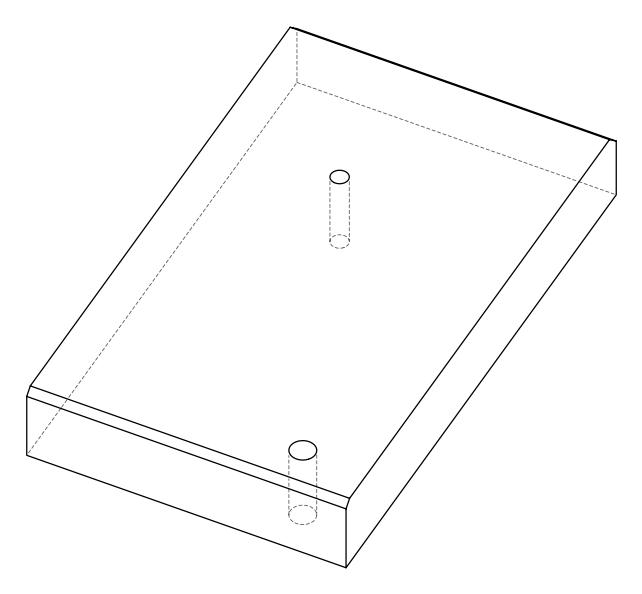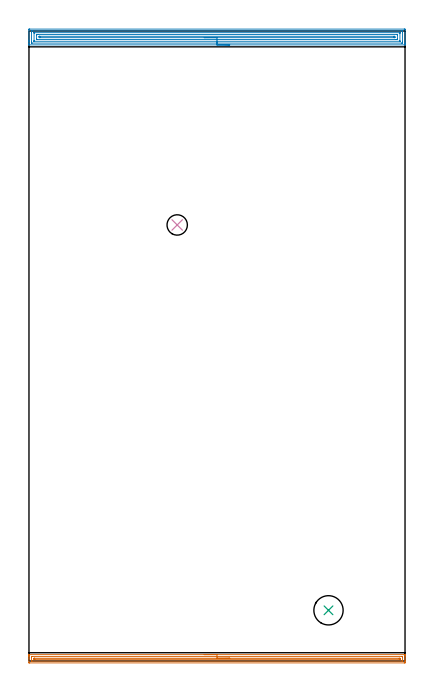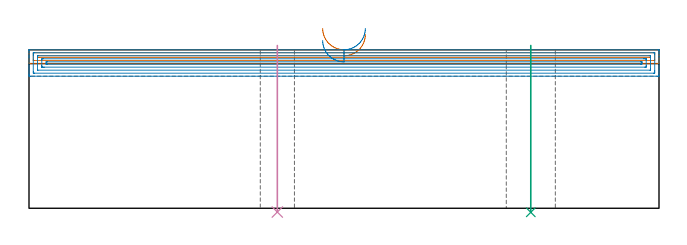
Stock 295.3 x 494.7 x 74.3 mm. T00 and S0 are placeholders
(PLAN: 4 operations, 2 tool changes, 19.9 min)
(1 AREA_MILL | FG_CHAMFER_SURFACE | UGT0205_001 | 7.26 min | 6238 mm3)
(2 AREA_MILL_1 | FG_CHAMFER_SURFACE_1 | UGT0205_001 | 12.03 min | 22701 mm3)
(3 INDEXABLE_INSERT_DRILL_THROUGH_HOLE_FROM_SOLID | STEP1HOLE | NXT0302_017 | 0.31 min | 30823 mm3)
(4 INDEXABLE_INSERT_DRILL_THROUGH_HOLE_FROM_SOLID_1 | STEP1HOLE_1 | NXT0302_003 | 0.31 min | 14894 mm3)
(TOOL UGT0205_001 | Chamfer Mill 20 x 3 x 45 deg. | D20 FL50 Z2)
(TOOL NXT0302_017 | Index. Insert Drill 23mm [880-D2300L25-05] | D23 PA176 FL115 Z2)
(TOOL NXT0302_003 | Index. Insert Drill 16mm [880-D1600L20-05] | D16 PA176 FL80 Z2)
(OP 1 AREA_MILL)
G17 G21 G94 G90
T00 M6
G54
G17 G0 G90 X137.65 Y5. S1061 M3
G43 Z84.3 H0
G94 G1 X137.688 Z83.428 F250.
X137.802 Z82.563
X137.991 Z81.712
X138.253 Z80.88
X138.587 Z80.074
X138.99 Z79.3
X139.459 Z78.564
X139.99 Z77.872
X140.579 Z77.229
X141.222 Z76.639
X141.914 Z76.108
X142.65 Z75.64
X143.424 Z75.237
X144.23 Z74.903
X145.062 Z74.641
X145.914 Z74.452
X146.778 Z74.338
X147.65 Z74.3
X295.123
X295.29 Y4.997 Z74.288
X295.293 Y4.949 Z74.241
X295.3 Y4.541 Z73.841
Y4.237 Z73.536
Y3.531 Z72.826
Y2.288 Z71.585
Y0.859 Z70.155
Y0.238 Z69.534
Y-0.653 Z68.644
X295.298 Y-0.922 Z68.375
X295.292 Y-1.491 Z67.806
X295.25 Y-1.494 Z67.804
X294.676 Y-1.5 Z67.8
X0.624
X0.05 Y-1.494 Z67.803
X0.008 Y-1.491 Z67.806
X0. Y-0.922 Z68.375
Y1.75 Z71.045
Y3.178 Z72.474
Y3.531 Z72.826
Y4.237 Z73.536
Y4.542 Z73.841
X0.007 Y4.949 Z74.241
X0.01 Y4.997 Z74.288
X0.177 Y5. Z74.3
X147.65
Y3.586 Z72.886
X292.943 Y3.585 Z72.885
X293.053 Y3.584 Z72.884
X293.27 Y3.579 Z72.879
X293.291 Y3.569 Z72.869
X293.295 Y3.558 Z72.858
X293.298 Y3.531 Z72.831
X293.3 Y3.121 Z72.421
X293.299 Y0.45 Z69.75
X293.292 Y-0.031 Z69.269
X293.29 Y-0.075 Z69.225
X293.108 Y-0.082 Z69.218
X292.998 Y-0.085 Z69.215
X2.357
X2.247 Y-0.084 Z69.216
X2.03 Y-0.079 Z69.221
X2.009 Y-0.069 Z69.231
X2.005 Y-0.058 Z69.242
X2.002 Y-0.031 Z69.269
X2. Y0.379 Z69.679
X2.001 Y3.05 Z72.35
X2.008 Y3.531 Z72.831
X2.01 Y3.575 Z72.875
X2.192 Y3.582 Z72.882
X2.302 Y3.585 Z72.885
X147.65 Y3.586 Z72.886
Y2.171 Z71.471
X290.678
X291.101 Y2.169 Z71.469
X291.241 Y2.167 Z71.467
X291.284 Y2.165 Z71.465
X291.29 Y2.08 Z71.38
X291.295 Y1.948 Z71.248
X291.299 Y1.75 Z71.05
Y1.553 Z70.853
X291.292 Y1.354 Z70.654
X291.289 Y1.334 Z70.634
X291.284 Y1.332 Z70.632
X291.259 Y1.33 Z70.63
X291.207 Y1.329 Z70.629
X291.101
X4.622
X4.199 Y1.331 Z70.631
X4.059 Y1.333 Z70.633
X4.016 Y1.335 Z70.635
X4.01 Y1.42 Z70.72
X4.005 Y1.552 Z70.852
X4.001 Y1.75 Z71.05
Y1.947 Z71.247
X4.008 Y2.146 Z71.446
X4.011 Y2.166 Z71.466
X4.016 Y2.168 Z71.468
X4.041 Y2.17 Z71.47
X4.093 Y2.171 Z71.471
X4.199
X147.65
X148.522 Z71.51
X149.387 Z71.623
X150.238 Z71.812
X151.07 Z72.075
X151.876 Z72.408
X152.65 Z72.811
X153.386 Z73.28
X154.078 Z73.811
X154.721 Z74.4
X155.31 Z75.044
X155.842 Z75.736
X156.31 Z76.471
X156.713 Z77.245
X157.047 Z78.051
X157.309 Z78.883
X157.498 Z79.735
X157.612 Z80.6
X157.65 Z81.471
G0 Z84.3
M5
M2
(OP 2 AREA_MILL_1)
G17 G21 G94 G90
T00 M6
G54
G17 G0 G90 X157.65 Y483.8 S1061 M3
G43 Z84.3 H0
G94 G1 X157.612 Z83.428 F250.
X157.498 Z82.563
X157.309 Z81.712
X157.047 Z80.88
X156.713 Z80.074
X156.31 Z79.3
X155.842 Z78.564
X155.31 Z77.872
X154.721 Z77.229
X154.078 Z76.639
X153.386 Z76.108
X152.65 Z75.64
X151.876 Z75.237
X151.07 Z74.903
X150.238 Z74.641
X149.387 Z74.452
X148.522 Z74.338
X147.65 Z74.3
X0.177
X0.008 Y483.803 Z74.288
X0.006 Y483.809 Z74.282
X0. Y484.168 Z73.932
Y484.448 Z73.652
Y485.147 Z72.948
Y486.379 Z71.718
Y486.912 Z71.183
Y487.528 Z70.568
Y495.469 Z62.628
X0.003 Y495.735 Z62.362
X0.009 Y496.192 Z61.906
X0.158 Y496.196 Z61.902
X0.624 Y496.2 Z61.9
X294.676
X295.103 Y496.196 Z61.902
X295.29 Y496.192 Z61.906
X295.3 Y496.002 Z62.096
Y486.912 Z71.183
Y485.496 Z72.6
Y485.147 Z72.948
Y484.448 Z73.652
Y484.168 Z73.931
X295.294 Y483.809 Z74.282
X295.292 Y483.803 Z74.288
X295.124 Y483.8 Z74.3
X147.65
Y485.214 Z72.886
X2.412 Y485.215 Z72.885
X2.342
X2.032 Y485.221 Z72.879
X2.01 Y485.322 Z72.778
X2.003 Y485.55 Z72.55
X2.001 Y486.029 Z72.071
X2. Y486.435 Z71.665
X2.001 Y493.971 Z64.129
X2.002 Y494.375 Z63.725
X2.01 Y494.776 Z63.324
X2.412 Y494.784 Z63.316
X2.48 Y494.785 Z63.315
X292.889
X292.958
X293.268 Y494.779 Z63.321
X293.29 Y494.678 Z63.422
X293.297 Y494.45 Z63.65
X293.299 Y493.971 Z64.129
X293.3 Y493.565 Z64.535
X293.299 Y486.029 Z72.071
X293.298 Y485.625 Z72.475
X293.29 Y485.224 Z72.876
X292.889 Y485.216 Z72.884
X292.82 Y485.215 Z72.885
X147.65 Y485.214 Z72.886
Y486.628 Z71.472
X4.199 Y486.629 Z71.471
X4.104 Y486.63 Z71.47
X4.028 Y486.633 Z71.467
X4.012 Y486.635 Z71.465
X4.008 Y486.66 Z71.44
X4.004 Y486.715 Z71.385
X4.001 Y486.912 Z71.188
X4. Y487.108 Z70.992
X4.001 Y493.088 Z65.012
X4.002 Y493.283 Z64.817
X4.008 Y493.35 Z64.75
X4.011 Y493.365 Z64.735
X4.021 Y493.367 Z64.733
X4.056 Y493.369 Z64.731
X4.199 Y493.371 Z64.729
X291.101
X291.197 Y493.37 Z64.73
X291.272 Y493.367 Z64.733
X291.288 Y493.365 Z64.735
X291.292 Y493.34 Z64.76
X291.296 Y493.285 Z64.815
X291.299 Y493.088 Z65.012
X291.3 Y492.892 Z65.208
X291.299 Y486.912 Z71.188
X291.298 Y486.717 Z71.383
X291.292 Y486.65 Z71.45
X291.289 Y486.635 Z71.465
X291.279 Y486.633 Z71.467
X291.244 Y486.631 Z71.469
X291.101 Y486.629 Z71.471
X147.65 Y486.628 Z71.472
Y488.043 Z70.057
X6.628
X6.133 Y488.048 Z70.052
X6.023 Y488.05 Z70.051
X6.01 Y488.24 Z69.86
X6. Y488.663 Z69.437
Y491.31 Z66.79
Y491.758 Z66.342
X6.002 Y491.867 Z66.233
X6.006 Y491.921 Z66.179
X6.009 Y491.944 Z66.156
X6.027 Y491.95 Z66.15
X6.242 Y491.954 Z66.146
X6.88 Y491.957 Z66.143
X7.132
X288.672
X289.167 Y491.952 Z66.148
X289.277 Y491.95 Z66.15
X289.29 Y491.76 Z66.34
X289.3 Y491.337 Z66.763
Y488.69 Z69.41
Y488.242 Z69.858
X289.298 Y488.133 Z69.967
X289.294 Y488.079 Z70.021
X289.291 Y488.056 Z70.044
X289.273 Y488.05 Z70.05
X289.058 Y488.046 Z70.054
X288.42 Y488.043 Z70.057
X288.168
X147.65
Y489.457 Z68.643
X8.668
X8.565 Y489.458 Z68.642
X8.358 Y489.462 Z68.638
X8.01 Y489.471 Z68.629
X8.008 Y489.559 Z68.541
X8.002 Y490.217 Z67.884
X8.006 Y490.441 Z67.659
X8.01 Y490.522 Z67.578
X8.015 Y490.536 Z67.564
X8.117 Y490.539 Z67.561
X8.255 Y490.541 Z67.559
X8.461 Y490.543 Z67.557
X8.565
X286.632
X286.735 Y490.542 Z67.558
X286.942 Y490.538 Z67.562
X287.29 Y490.529 Z67.571
X287.292 Y490.441 Z67.659
X287.298 Y489.784 Z68.316
X287.294 Y489.559 Z68.541
X287.29 Y489.478 Z68.622
X287.285 Y489.464 Z68.636
X287.182 Y489.461 Z68.639
X287.045 Y489.459 Z68.641
X286.839 Y489.457 Z68.643
X286.735
X147.65
X146.778 Z68.681
X145.914 Z68.795
X145.062 Z68.984
X144.23 Z69.246
X143.424 Z69.58
X142.65 Z69.983
X141.914 Z70.452
X141.222 Z70.983
X140.579 Z71.572
X139.99 Z72.215
X139.459 Z72.907
X138.99 Z73.643
X138.587 Z74.417
X138.253 Z75.223
X137.991 Z76.055
X137.802 Z76.907
X137.688 Z77.772
X137.65 Z78.643
G0 Z84.3
M5
M2
(OP 3 INDEXABLE_INSERT_DRILL_THROUGH_HOLE_FROM_SOLID)
G17 G21 G94 G90
T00 M6
G54
G17 G0 G90 X235.2 Y39.8 S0 M3
G43 Z84.3 H1
G94 G81 G98 Z-1.902 F250. R76.3
G80
M5
M2
(OP 4 INDEXABLE_INSERT_DRILL_THROUGH_HOLE_FROM_SOLID_1)
G17 G21 G94 G90
T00 M6
G54
G17 G0 G90 X116.4 Y342.4 S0 M3
G43 Z84.3 H1
G94 G81 G98 Z-1.779 F250. R76.3
G80
M5
M2
